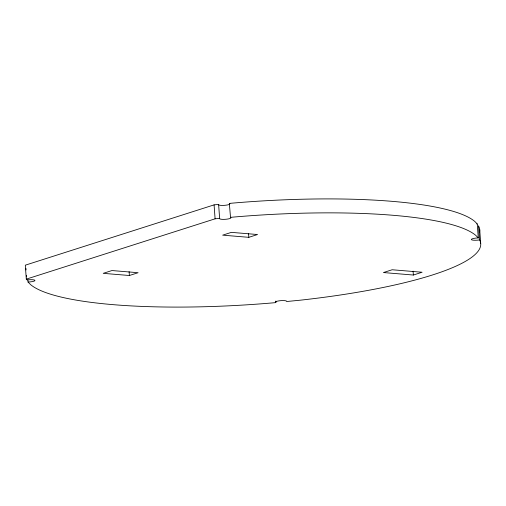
<?xml version="1.0" encoding="UTF-8"?>
<svg xmlns="http://www.w3.org/2000/svg" width="506" height="506" viewBox="0 0 506 506"><rect width="100%" height="100%" fill="white"/><g stroke="black" fill="none" stroke-linecap="round" stroke-linejoin="round"><path stroke-width="0.76" d="M275.865 301.038L275.776 302.531A5.705 1.107 -4.1 0 1 280.33 300.697A5.705 1.107 -4.1 0 1 286.681 301.513L300.311 300.185A228.155 44.313 -4.1 0 0 479.96 240.647L479.169 239.97A5.705 1.107 -4.1 0 1 471.371 239.623A5.705 1.107 -4.1 0 1 477.784 237.94L478.271 237.934L477.272 223.981L474.805 221.464A228.155 44.313 -4.1 0 0 233.279 203.051L229.332 203.412L230.527 217.422A5.705 1.107 -4.1 0 1 225.98 219.256A5.705 1.107 -4.1 0 1 219.623 218.44L218.624 204.487A5.705 1.107 -4.1 0 0 222.76 205.423A5.705 1.107 -4.1 0 0 229.509 204.316M129.378 275.511L138.113 272.715L111.952 270.546L103.218 273.341L129.378 275.511L129.1 271.633M248.813 237.327L257.554 234.531L231.394 232.362L222.653 235.157L248.813 237.327L248.535 233.449M413.358 275.036L422.099 272.241L392.163 269.755L383.428 272.551L413.358 275.036L413.079 271.159M27.868 279.691L28.032 282.019L28.519 282.013A5.705 1.107 -4.1 0 0 34.933 280.33A5.705 1.107 -4.1 0 0 27.141 279.982L26.299 279.135L25.3 265.182L214.089 204.873L218.756 204.386M26.299 279.135L215.088 218.82L219.756 218.339M478.17 226.018L478.961 226.701A228.155 44.313 -4.1 0 1 479.543 232.235M230.331 217.365L234.278 217.004A228.155 44.313 -4.1 0 1 475.811 235.416L478.271 237.934M275.972 302.588L272.032 302.949A228.155 44.313 -4.1 0 1 30.499 284.536L28.032 282.019M476.785 223.987L477.272 223.981M229.332 203.412L229.528 203.469A5.705 1.107 -4.1 0 1 229.907 203.722M479.701 229.433L480.7 243.386M478.512 225.961L479.511 239.914M214.089 204.873L215.088 218.82M25.964 268.414L26.078 269.964M26.464 275.39L26.578 276.94"/></g></svg>
